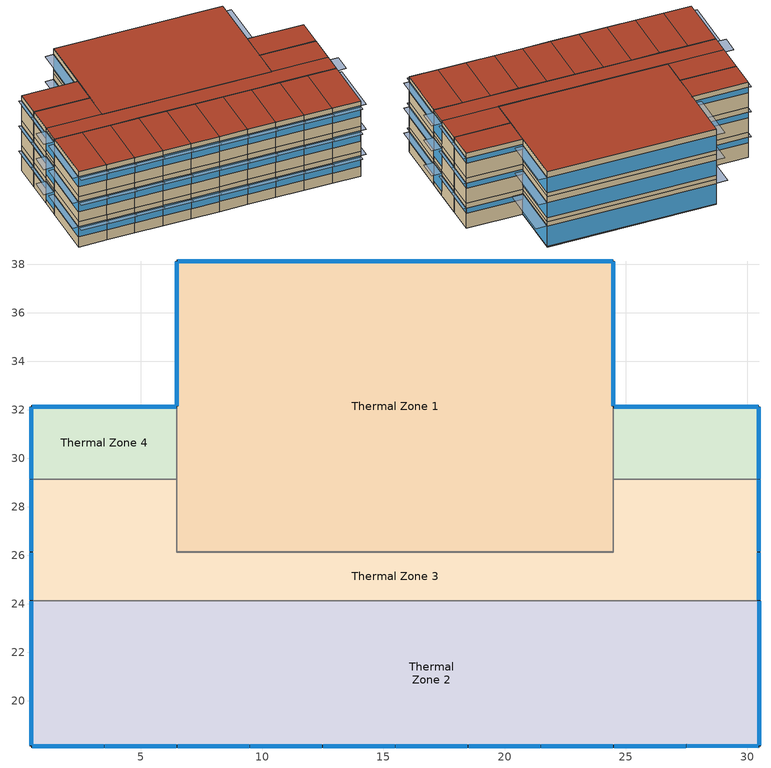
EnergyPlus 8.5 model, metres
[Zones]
Thermal Zone 1
 floor ground (ExtSlabCarpet 4in ClimateZone 1-8): 6.49,38.13 24.49,38.13 24.49,26.13 6.49,26.13 z0
 wall outside (ASHRAE 189.1-2009 ExtWall Mass ClimateZone 1): 24.49,32.13 24.49,38.13 6.49,38.13 6.49,32.13 z3:6; 24.49,32.13 24.49,38.13 6.49,38.13 6.49,32.13 z6:9; 24.49,32.13 24.49,38.13 6.49,38.13 6.49,32.13 z0:3
 wall to Thermal Zone 4 (Interior Wall): 24.49,29.13 24.49,32.13 / 6.49,32.13 6.49,29.13 z3:6; 24.49,29.13 24.49,32.13 / 6.49,32.13 6.49,29.13 z6:9; 24.49,29.13 24.49,32.13 / 6.49,32.13 6.49,29.13 z0:3
 wall to Thermal Zone 3 (Interior Wall): 6.49,29.13 6.49,26.13 24.49,26.13 24.49,29.13 z3:6; 6.49,29.13 6.49,26.13 24.49,26.13 24.49,29.13 z6:9; 6.49,29.13 6.49,26.13 24.49,26.13 24.49,29.13 z0:3
 window (ASHRAE 189.1-2009 ExtWindow ClimateZone 1): 24.49,32.16 24.49,38.11 / 6.49,38.11 6.49,32.16 z3.5:5.32; 24.47,38.13 6.52,38.13 z3.5:5.31; 24.49,32.16 24.49,38.11 / 6.49,38.11 6.49,32.16 z6.5:8.32; 24.47,38.13 6.52,38.13 z6.5:8.31; 24.49,32.16 24.49,38.11 / 6.49,38.11 6.49,32.16 z0.1:2.52; 24.47,38.13 6.52,38.13 z0.1:2.51
 roof outside (ASHRAE 189.1-2009 ExtRoof IEAD ClimateZone 1): 24.49,38.13 6.49,38.13 6.49,26.13 24.49,26.13 z9
Thermal Zone 2
 floor ground (ExtSlabCarpet 4in ClimateZone 1-8): 27.49,24.13 30.49,24.13 30.49,18.13 27.49,18.13 z0; 0.49,24.13 3.49,24.13 3.49,18.13 0.49,18.13 z0; 24.49,24.13 27.49,24.13 27.49,18.13 24.49,18.13 z0; 21.49,24.13 24.49,24.13 24.49,18.13 21.49,18.13 z0; 18.49,24.13 21.49,24.13 21.49,18.13 18.49,18.13 z0; 15.49,24.13 18.49,24.13 18.49,18.13 15.49,18.13 z0; 12.49,24.13 15.49,24.13 15.49,18.13 12.49,18.13 z0; 9.49,24.13 12.49,24.13 12.49,18.13 9.49,18.13 z0; 6.49,24.13 9.49,24.13 9.49,18.13 6.49,18.13 z0; 3.49,24.13 6.49,24.13 6.49,18.13 3.49,18.13 z0
 wall outside (ASHRAE 189.1-2009 ExtWall Mass ClimateZone 1): 0.49,24.13 0.49,18.13 3.49,18.13 6.49,18.13 9.49,18.13 12.49,18.13 15.49,18.13 18.49,18.13 21.49,18.13 24.49,18.13 27.49,18.13 30.49,18.13 30.49,24.13 z0:3; 0.49,24.13 0.49,18.13 3.49,18.13 6.49,18.13 9.49,18.13 12.49,18.13 15.49,18.13 18.49,18.13 21.49,18.13 24.49,18.13 27.49,18.13 30.49,18.13 30.49,24.13 z3:6; 0.49,24.13 0.49,18.13 3.49,18.13 6.49,18.13 9.49,18.13 12.49,18.13 15.49,18.13 18.49,18.13 21.49,18.13 24.49,18.13 27.49,18.13 30.49,18.13 30.49,24.13 z6:9
 wall to Thermal Zone 3 (Interior Wall): 30.49,24.13 27.49,24.13 24.49,24.13 21.49,24.13 18.49,24.13 15.49,24.13 12.49,24.13 9.49,24.13 6.49,24.13 3.49,24.13 0.49,24.13 z0:3; 30.49,24.13 27.49,24.13 24.49,24.13 21.49,24.13 18.49,24.13 15.49,24.13 12.49,24.13 9.49,24.13 6.49,24.13 3.49,24.13 0.49,24.13 z3:6; 30.49,24.13 27.49,24.13 24.49,24.13 21.49,24.13 18.49,24.13 15.49,24.13 12.49,24.13 9.49,24.13 6.49,24.13 3.49,24.13 0.49,24.13 z6:9
 window (ASHRAE 189.1-2009 ExtWindow ClimateZone 1): 0.52,18.13 3.47,18.13 / 27.52,18.13 30.47,18.13 / 24.52,18.13 27.47,18.13 / 21.52,18.13 24.47,18.13 / 18.52,18.13 21.47,18.13 / 15.52,18.13 18.47,18.13 / 12.52,18.13 15.47,18.13 / 9.52,18.13 12.47,18.13 / 6.52,18.13 9.47,18.13 / 3.52,18.13 6.47,18.13 z1.2:2.42; 0.49,24.11 0.49,18.16 / 30.49,18.16 30.49,24.11 z1.2:2.41; 27.52,18.13 30.47,18.13 / 24.52,18.13 27.47,18.13 / 21.52,18.13 24.47,18.13 / 18.52,18.13 21.47,18.13 / 15.52,18.13 18.47,18.13 / 12.52,18.13 15.47,18.13 / 9.52,18.13 12.47,18.13 / 6.52,18.13 9.47,18.13 / 3.52,18.13 6.47,18.13 / 0.52,18.13 3.47,18.13 z4.2:5.42; 30.49,18.16 30.49,24.11 / 0.49,24.11 0.49,18.16 z4.2:5.41; 27.52,18.13 30.47,18.13 / 24.52,18.13 27.47,18.13 / 21.52,18.13 24.47,18.13 / 18.52,18.13 21.47,18.13 / 15.52,18.13 18.47,18.13 / 12.52,18.13 15.47,18.13 / 9.52,18.13 12.47,18.13 / 6.52,18.13 9.47,18.13 / 3.52,18.13 6.47,18.13 / 0.52,18.13 3.47,18.13 z7.2:8.42; 30.49,18.16 30.49,24.11 / 0.49,24.11 0.49,18.16 z7.2:8.41
 roof outside (ASHRAE 189.1-2009 ExtRoof IEAD ClimateZone 1): 30.49,24.13 27.49,24.13 27.49,18.13 30.49,18.13 z9; 27.49,24.13 24.49,24.13 24.49,18.13 27.49,18.13 z9; 24.49,24.13 21.49,24.13 21.49,18.13 24.49,18.13 z9; 21.49,24.13 18.49,24.13 18.49,18.13 21.49,18.13 z9; 18.49,24.13 15.49,24.13 15.49,18.13 18.49,18.13 z9; 15.49,24.13 12.49,24.13 12.49,18.13 15.49,18.13 z9; 12.49,24.13 9.49,24.13 9.49,18.13 12.49,18.13 z9; 9.49,24.13 6.49,24.13 6.49,18.13 9.49,18.13 z9; 6.49,24.13 3.49,24.13 3.49,18.13 6.49,18.13 z9; 3.49,24.13 0.49,24.13 0.49,18.13 3.49,18.13 z9
Thermal Zone 3
 floor ground (ExtSlabCarpet 4in ClimateZone 1-8): 24.49,29.13 30.49,29.13 30.49,26.13 24.49,26.13 z0; 0.49,26.13 30.49,26.13 30.49,24.13 0.49,24.13 z0; 0.49,29.13 6.49,29.13 6.49,26.13 0.49,26.13 z0
 wall outside (ASHRAE 189.1-2009 ExtWall Mass ClimateZone 1): 30.49,24.13 30.49,26.13 30.49,29.13 / 0.49,29.13 0.49,26.13 0.49,24.13 z3:6; 30.49,24.13 30.49,26.13 30.49,29.13 / 0.49,29.13 0.49,26.13 0.49,24.13 z0:3; 30.49,24.13 30.49,26.13 30.49,29.13 / 0.49,29.13 0.49,26.13 0.49,24.13 z6:9
 wall to Thermal Zone 4 (Interior Wall): 30.49,29.13 24.49,29.13 / 6.49,29.13 0.49,29.13 z3:6; 30.49,29.13 24.49,29.13 / 6.49,29.13 0.49,29.13 z6:9; 30.49,29.13 24.49,29.13 / 6.49,29.13 0.49,29.13 z0:3
 window (ASHRAE 189.1-2009 ExtWindow ClimateZone 1): 30.49,24.16 30.49,26.11 / 0.49,26.11 0.49,24.16 z3.5:5.65; 30.49,26.16 30.49,29.11 / 0.49,29.11 0.49,26.16 z4.8:5.41; 0.49,26.11 0.49,24.16 / 30.49,24.16 30.49,26.11 z0.5:2.65; 30.49,24.16 30.49,26.11 / 0.49,26.11 0.49,24.16 z6.5:8.65; 30.49,26.16 30.49,29.11 / 0.49,29.11 0.49,26.16 z7.8:8.41; 30.49,26.16 30.49,29.11 / 0.49,29.11 0.49,26.16 z1.8:2.41
 roof outside (ASHRAE 189.1-2009 ExtRoof IEAD ClimateZone 1): 30.49,26.13 0.49,26.13 0.49,24.13 30.49,24.13 z9; 30.49,29.13 24.49,29.13 24.49,26.13 30.49,26.13 z9; 6.49,29.13 0.49,29.13 0.49,26.13 6.49,26.13 z9
Thermal Zone 4
 floor ground (ExtSlabCarpet 4in ClimateZone 1-8): 0.49,32.13 6.49,32.13 6.49,29.13 0.49,29.13 z0; 24.49,32.13 30.49,32.13 30.49,29.13 24.49,29.13 z0
 wall outside (ASHRAE 189.1-2009 ExtWall Mass ClimateZone 1): 6.49,32.13 0.49,32.13 0.49,29.13 / 30.49,29.13 30.49,32.13 24.49,32.13 z0:3; 30.49,29.13 30.49,32.13 24.49,32.13 / 6.49,32.13 0.49,32.13 0.49,29.13 z3:6; 30.49,29.13 30.49,32.13 24.49,32.13 / 6.49,32.13 0.49,32.13 0.49,29.13 z6:9
 window (ASHRAE 189.1-2009 ExtWindow ClimateZone 1): 6.47,32.13 0.52,32.13 / 0.49,32.11 0.49,29.16 / 30.47,32.13 24.52,32.13 / 30.49,29.16 30.49,32.11 z1.8:2.41; 30.47,32.13 24.52,32.13 / 30.49,29.16 30.49,32.11 / 6.47,32.13 0.52,32.13 / 0.49,32.11 0.49,29.16 z4.8:5.41; 30.47,32.13 24.52,32.13 / 30.49,29.16 30.49,32.11 / 6.47,32.13 0.52,32.13 / 0.49,32.11 0.49,29.16 z7.8:8.41
 roof outside (ASHRAE 189.1-2009 ExtRoof IEAD ClimateZone 1): 30.49,32.13 24.49,32.13 24.49,29.13 30.49,29.13 z9; 6.49,32.13 0.49,32.13 0.49,29.13 6.49,29.13 z9
shading: 25.4,38.11 24.49,38.11 24.49,32.16 25.4,32.16 z5.32; 6.49,38.11 5.58,38.11 5.58,32.16 6.49,32.16 z5.32; 6.49,38.11 5.58,38.11 5.58,32.16 6.49,32.16 z8.32; 6.49,38.11 5.28,38.11 5.28,32.16 6.49,32.16 z2.52; 25.7,38.11 24.49,38.11 24.49,32.16 25.7,32.16 z2.52; 25.4,38.11 24.49,38.11 24.49,32.16 25.4,32.16 z8.32; 31.1,24.11 30.49,24.11 30.49,18.16 31.1,18.16 z8.41; 30.47,18.13 27.52,18.13 27.52,17.52 30.47,17.52 z8.42; 27.47,18.13 24.52,18.13 24.52,17.52 27.47,17.52 z8.42; 24.47,18.13 21.52,18.13 21.52,17.52 24.47,17.52 z8.42; 21.47,18.13 18.52,18.13 18.52,17.52 21.47,17.52 z8.42; 9.47,18.13 6.52,18.13 6.52,17.52 9.47,17.52 z8.42; 12.47,18.13 9.52,18.13 9.52,17.52 12.47,17.52 z8.42; 15.47,18.13 12.52,18.13 12.52,17.52 15.47,17.52 z8.42; 6.47,18.13 3.52,18.13 3.52,17.52 6.47,17.52 z8.42; 18.47,18.13 15.52,18.13 15.52,17.52 18.47,17.52 z8.42; 3.47,18.13 0.52,18.13 0.52,17.52 3.47,17.52 z8.42; 0.49,24.11 -0.11,24.11 -0.11,18.16 0.49,18.16 z8.41; 18.47,18.13 15.52,18.13 15.52,17.52 18.47,17.52 z5.42; 30.47,18.13 27.52,18.13 27.52,17.52 30.47,17.52 z5.42; 21.47,18.13 18.52,18.13 18.52,17.52 21.47,17.52 z5.42; 24.47,18.13 21.52,18.13 21.52,17.52 24.47,17.52 z5.42; 6.47,18.13 3.52,18.13 3.52,17.52 6.47,17.52 z5.42; 9.47,18.13 6.52,18.13 6.52,17.52 9.47,17.52 z5.42; 15.47,18.13 12.52,18.13 12.52,17.52 15.47,17.52 z5.42; 31.1,24.11 30.49,24.11 30.49,18.16 31.1,18.16 z5.41; 0.49,24.11 -0.11,24.11 -0.11,18.16 0.49,18.16 z5.41; 12.47,18.13 9.52,18.13 9.52,17.52 12.47,17.52 z5.42; 3.47,18.13 0.52,18.13 0.52,17.52 3.47,17.52 z5.42; 27.47,18.13 24.52,18.13 24.52,17.52 27.47,17.52 z5.42; 27.47,18.13 24.52,18.13 24.52,17.52 27.47,17.52 z2.42; 6.47,18.13 3.52,18.13 3.52,17.52 6.47,17.52 z2.42; 12.47,18.13 9.52,18.13 9.52,17.52 12.47,17.52 z2.42; 15.47,18.13 12.52,18.13 12.52,17.52 15.47,17.52 z2.42; 9.47,18.13 6.52,18.13 6.52,17.52 9.47,17.52 z2.42; 24.47,18.13 21.52,18.13 21.52,17.52 24.47,17.52 z2.42; 30.47,18.13 27.52,18.13 27.52,17.52 30.47,17.52 z2.42; 3.47,18.13 0.52,18.13 0.52,17.52 3.47,17.52 z2.42; 31.1,24.11 30.49,24.11 30.49,18.16 31.1,18.16 z2.41; 0.49,24.11 -0.11,24.11 -0.11,18.16 0.49,18.16 z2.41; 21.47,18.13 18.52,18.13 18.52,17.52 21.47,17.52 z2.42; 18.47,18.13 15.52,18.13 15.52,17.52 18.47,17.52 z2.42; 0.49,26.11 -0.59,26.11 -0.59,24.16 0.49,24.16 z8.65; 0.49,26.11 -0.59,26.11 -0.59,24.16 0.49,24.16 z5.65; 31.57,26.11 30.49,26.11 30.49,24.16 31.57,24.16 z5.65; 31.57,26.11 30.49,26.11 30.49,24.16 31.57,24.16 z8.65; 0.49,26.11 -0.59,26.11 -0.59,24.16 0.49,24.16 z2.65; 31.57,26.11 30.49,26.11 30.49,24.16 31.57,24.16 z2.65; 30.8,29.11 30.49,29.11 30.49,26.16 30.8,26.16 z8.41; 30.8,29.11 30.49,29.11 30.49,26.16 30.8,26.16 z5.41; 30.8,29.11 30.49,29.11 30.49,26.16 30.8,26.16 z2.41; 0.49,29.11 0.19,29.11 0.19,26.16 0.49,26.16 z2.41; 0.49,29.11 0.19,29.11 0.19,26.16 0.49,26.16 z5.41; 0.49,29.11 0.19,29.11 0.19,26.16 0.49,26.16 z8.41; 30.8,32.11 30.49,32.11 30.49,29.16 30.8,29.16 z8.41; 30.8,32.11 30.49,32.11 30.49,29.16 30.8,29.16 z2.41; 30.8,32.11 30.49,32.11 30.49,29.16 30.8,29.16 z5.41; 0.49,32.11 0.19,32.11 0.19,29.16 0.49,29.16 z5.41; 0.49,32.11 0.19,32.11 0.19,29.16 0.49,29.16 z8.41; 0.49,32.11 0.19,32.11 0.19,29.16 0.49,29.16 z2.41
[Building]
Building 1
[Site:Location]
Site 1: Latitude {deg}=0; Longitude {deg}=0; Time Zone {hr}=0; Elevation {m}=0
[Material] Thermal Absorptance=0.9
Name | Roughness | Thickness {m} | Conductivity {W/m-K} | Density {kg/m3} | Specific Heat {J/kg-K} | Solar Absorptance | Visible Absorptance
1/2IN Gypsum | Smooth | 0.0127 | 0.16 | 784.9 | 830 | 0.4 | 0.4
1IN Stucco | Smooth | 0.0253 | 0.6918 | 1858 | 837 | 0.92 | 0.92
8IN Concrete HW | MediumRough | 0.2033 | 1.7296 | 2243 | 837 | 0.65 | 0.65
F16 Acoustic tile | MediumSmooth | 0.0191 | 0.06 | 368 | 590 | 0.3 | 0.3
G01a 19mm gypsum board | MediumSmooth | 0.019 | 0.16 | 800 | 1090 | 0.4 | 0.4
M11 100mm lightweight concrete | MediumRough | 0.1016 | 0.53 | 1280 | 840 | 0.5 | 0.5
MAT-CC05 4 HW CONCRETE | Rough | 0.1016 | 1.311 | 2240 | 836.8 | 0.85 | 0.85
Metal Decking | MediumSmooth | 0.0015 | 45.006 | 7680 | 418.4 | 0.6 | 0.6
Roof Insulation [18] | MediumRough | 0.1693 | 0.049 | 265 | 836.8 | 0.7 | 0.7
Roof Membrane | VeryRough | 0.0095 | 0.16 | 1121.29 | 1460 | 0.7 | 0.7
Wall Insulation [31] | MediumRough | 0.0337 | 0.0432 | 91 | 837 | 0.5 | 0.5
[Material:AirGap]
Name | Thermal Resistance {m2-K/W}
F04 Wall air space resistance | 0.15
F05 Ceiling air space resistance | 0.18
[Material:NoMass]
CP02 CARPET PAD: Roughness=Smooth; Thermal Resistance {m2-K/W}=0.1; Thermal Absorptance=0.9; Solar Absorptance=0.8; Visible Absorptance=0.8
[WindowMaterial:Glazing]
Theoretical Glass [167]: Optical Data Type=SpectralAverage; Thickness {m}=0.003; Solar Transmittance at Normal Incidence=0.2374; Front Side Solar Reflectance at Normal Incidence=0.7126; Back Side Solar Reflectance at Normal Incidence=0; Visible Transmittance at Normal Incidence=0.2512; Front Side Visible Reflectance at Normal Incidence=0.6988; Back Side Visible Reflectance at Normal Incidence=0; Infrared Transmittance at Normal Incidence=0; Front Side Infrared Hemispherical Emissivity=0.985; Back Side Infrared Hemispherical Emissivity=0.985; Conductivity {W/m-K}=2.1073; Dirt Correction Factor for Solar and Visible Transmittance=1; Solar Diffusing=No
[Construction]
ASHRAE 189.1-2009 ExtRoof IEAD ClimateZone 1: Roof Membrane, Roof Insulation [18], Metal Decking
ASHRAE 189.1-2009 ExtWall Mass ClimateZone 1: 1IN Stucco, 8IN Concrete HW, Wall Insulation [31], 1/2IN Gypsum
ASHRAE 189.1-2009 ExtWindow ClimateZone 1: Theoretical Glass [167]
ExtSlabCarpet 4in ClimateZone 1-8: MAT-CC05 4 HW CONCRETE, CP02 CARPET PAD
Interior Ceiling: M11 100mm lightweight concrete, F05 Ceiling air space resistance, F16 Acoustic tile
Interior Floor: F16 Acoustic tile, F05 Ceiling air space resistance, M11 100mm lightweight concrete
Interior Wall: G01a 19mm gypsum board, F04 Wall air space resistance, G01a 19mm gypsum board
[Zone] Part of Total Floor Area=Yes
Thermal Zone 1; Thermal Zone 2; Thermal Zone 3; Thermal Zone 4
[InternalMass]
Name | Construction | Zone | Surface Area {m2}
Merged Surface 159 - Surface 57 | Interior Floor | Thermal Zone 1 | 216
Merged Surface 168 - Surface 270 | Interior Ceiling | Thermal Zone 1 | 216
Merged Surface 108 - Surface 92; Merged Surface 114 - Surface 149; Merged Surface 151 - Surface 155; Merged Surface 157 - Surface 171; Merged Surface 173 - Surface 177; Merged Surface 179 - Surface 183; Merged Surface 185 - Surface 189; Merged Surface 191 - Surface 195; Merged Surface 197 - Surface 201; Merged Surface 203 - Surface 219; Merged Surface 225 - Surface 260; Merged Surface 262 - Surface 266; Merged Surface 268 - Surface 282; Merged Surface 284 - Surface 288; Merged Surface 290 - Surface 294; Merged Surface 296 - Surface 300; Merged Surface 3 - Surface 38; Merged Surface 302 - Surface 306; Merged Surface 308 - Surface 312; Merged Surface 314 - Surface 330; Merged Surface 40 - Surface 44; Merged Surface 46 - Surface 60; Merged Surface 62 - Surface 66; Merged Surface 68 - Surface 72; Merged Surface 74 - Surface 78; Merged Surface 80 - Surface 84; Merged Surface 86 - Surface 90 | Interior Wall | Thermal Zone 2 | 18
Merged Surface 111 - Surface 217; Merged Surface 117 - Surface 223; Merged Surface 152 - Surface 258; Merged Surface 158 - Surface 264; Merged Surface 174 - Surface 280; Merged Surface 180 - Surface 286; Merged Surface 186 - Surface 292; Merged Surface 192 - Surface 298; Merged Surface 198 - Surface 304; Merged Surface 204 - Surface 310; Merged Surface 222 - Surface 328 | Interior Ceiling | Thermal Zone 2 | 18
Merged Surface 112 - Surface 6; Merged Surface 147 - Surface 41; Merged Surface 153 - Surface 47; Merged Surface 169 - Surface 63; Merged Surface 175 - Surface 69; Merged Surface 181 - Surface 75; Merged Surface 187 - Surface 81; Merged Surface 193 - Surface 87; Merged Surface 199 - Surface 93 | Interior Floor | Thermal Zone 2 | 18
Merged Surface 118 - Surface 23 | Interior Floor | Thermal Zone 3 | 60
Merged Surface 131 - Surface 208; Merged Surface 133 - Surface 136; Merged Surface 20 - Surface 97; Merged Surface 22 - Surface 25; Merged Surface 242 - Surface 319; Merged Surface 244 - Surface 247 | Interior Wall | Thermal Zone 3 | 18
Merged Surface 134 - Surface 229 | Interior Ceiling | Thermal Zone 3 | 60
Merged Surface 135 - Surface 29; Merged Surface 205 - Surface 99 | Interior Floor | Thermal Zone 3 | 18
Merged Surface 140 - Surface 246; Merged Surface 210 - Surface 316 | Interior Ceiling | Thermal Zone 3 | 18
Merged Surface 105 - Surface 211; Merged Surface 146 - Surface 252; Merged Surface 216 - Surface 322 | Interior Ceiling | Thermal Zone 4 | 18
Merged Surface 141 - Surface 35 | Interior Floor | Thermal Zone 4 | 18
[ZoneControl:Thermostat] Control Object Type 1=ThermostatSetpoint:DualSetpoint
Name | Zone or ZoneList | Control Type Schedule | Control Name 1
Thermal Zone 1 Thermostat | Thermal Zone 1 | Thermal Zone 1 Thermostat Schedule | Thermal Zone 1 Thermostat
Thermal Zone 2 Thermostat | Thermal Zone 2 | Thermal Zone 2 Thermostat Schedule | Thermal Zone 2 Thermostat 1
Thermal Zone 3 Thermostat | Thermal Zone 3 | Thermal Zone 3 Thermostat Schedule | Thermal Zone 3 Thermostat
Thermal Zone 4 Thermostat | Thermal Zone 4 | Thermal Zone 4 Thermostat Schedule | Thermal Zone 4 Thermostat
[ThermostatSetpoint:DualSetpoint] Heating Setpoint Temperature Schedule=Medium Office HtgSetp; Cooling Setpoint Temperature Schedule=Medium Office ClgSetp
Thermal Zone 1 Thermostat; Thermal Zone 2 Thermostat 1; Thermal Zone 3 Thermostat; Thermal Zone 4 Thermostat
[ZoneVentilation:DesignFlowRate]
Name | Zone or ZoneList | Schedule | Design Flow Rate Calculation Method | Flow Rate per Person {m3/s-person} | Flow Rate per Zone Floor Area {m3/s-m2}
Thermal Zone 1 Ventilation per Person | Thermal Zone 1 | Office Work Occ | Flow/Person | 0.00943895
Thermal Zone 2 Ventilation per Person | Thermal Zone 2 | Office Work Occ | Flow/Person | 0.00943895
Thermal Zone 3 Ventilation per Floor Area | Thermal Zone 3 | Always_On | Flow/Area |  | 0.000254
Thermal Zone 4 Ventilation per Floor Area | Thermal Zone 4 | Always_On | Flow/Area |  | 0.0048768
[People] Zone or ZoneList=Thermal Zone 3; Number of People Schedule=Office Work Occ; Number of People Calculation Method=People; Number of People=0.645835; Fraction Radiant=0.3; Activity Level Schedule=Office Activity
189.1-2009 - Office - Corridor - CZ1-3 People 1; 189.1-2009 - Office - Corridor - CZ1-3 People 2; 189.1-2009 - Office - Corridor - CZ1-3 People 3
[Lights] Zone or ZoneList=Thermal Zone 3; Schedule=Office Bldg Light; Design Level Calculation Method=LightingLevel
Name | Lighting Level {W}
189.1-2009 - Office - Corridor - CZ1-3 Lights 1; 189.1-2009 - Office - Corridor - CZ1-3 Lights 2; 189.1-2009 - Office - Corridor - CZ1-3 Lights 3 | 290.626
189.1-2009 - Office - Stair - CZ1-3 Lights 1; 189.1-2009 - Office - Stair - CZ1-3 Lights 2; 189.1-2009 - Office - Stair - CZ1-3 Lights 3; 189.1-2009 - Office - Stair - CZ1-3 Lights 4; 189.1-2009 - Office - Stair - CZ1-3 Lights 5; 189.1-2009 - Office - Stair - CZ1-3 Lights 6 | 104.625
[ElectricEquipment] Zone or ZoneList=Thermal Zone 3; Schedule=Office Bldg Equip; Design Level Calculation Method=EquipmentLevel; Design Level {W}=103.334
189.1-2009 - Office - Corridor - CZ1-3 Electric Equipment 1; 189.1-2009 - Office - Corridor - CZ1-3 Electric Equipment 2; 189.1-2009 - Office - Corridor - CZ1-3 Electric Equipment 3
[ZoneInfiltration:DesignFlowRate] Zone or ZoneList=Thermal Zone 3; Schedule=Office Infil Quarter On; Design Flow Rate Calculation Method=Flow/Zone
Name | Design Flow Rate {m3/s}
189.1-2009 - Office - Corridor - CZ1-3 Infiltration 1; 189.1-2009 - Office - Corridor - CZ1-3 Infiltration 2 | 0.00362712
189.1-2009 - Office - Corridor - CZ1-3 Infiltration 3 | 0.0217627
189.1-2009 - Office - Stair - CZ1-3 Infiltration 1; 189.1-2009 - Office - Stair - CZ1-3 Infiltration 2; 189.1-2009 - Office - Stair - CZ1-3 Infiltration 3; 189.1-2009 - Office - Stair - CZ1-3 Infiltration 4 | 0.00272034
189.1-2009 - Office - Stair - CZ1-3 Infiltration 5; 189.1-2009 - Office - Stair - CZ1-3 Infiltration 6 | 0.00816102
[Schedule:Compact]
Thermal Zone 1 Thermostat Schedule; Thermal Zone 2 Thermostat Schedule; Thermal Zone 3 Thermostat Schedule; Thermal Zone 4 Thermostat Schedule: Through: 12/31, For: AllDays, Until: 24:00, 4
[Schedule:Day:Interval]
Medium Office HtgSetp Default Schedule: No, 06:00, 15.6, 22:00, 21, 24:00, 15.6
Medium Office HtgSetp Rule 2 Day Schedule: No, 06:00, 15.6, 18:00, 21, 24:00, 15.6
Medium Office HtgSetp Rule 1 Day Schedule; Medium Office HtgSetp Summer Design Day: No, 24:00, 15.6
Medium Office HtgSetp Winter Design Day: No, 24:00, 21
Medium Office ClgSetp Default Schedule; Medium Office ClgSetp Summer Design Day: No, 06:00, 26.7, 22:00, 24, 24:00, 26.7
Medium Office ClgSetp Rule 2 Day Schedule: No, 06:00, 26.7, 18:00, 24, 24:00, 26.7
Medium Office ClgSetp Rule 1 Day Schedule; Medium Office ClgSetp Winter Design Day: No, 24:00, 26.7
Office Bldg Light Default Schedule: No, 05:00, 0.05, 07:00, 0.1, 08:00, 0.3, 17:00, 0.9, 18:00, 0.7, 20:00, 0.5, 22:00, 0.3, 23:00, 0.1, 24:00, 0.05
Office Bldg Light Rule 2 Day Schedule: No, 06:00, 0.05, 08:00, 0.1, 14:00, 0.5, 17:00, 0.15, 24:00, 0.05
Office Bldg Light Rule 1 Day Schedule: No, 24:00, 0.05
Office Bldg Light Summer Design Day; Office Bldg Equip Summer Design Day; Office Infil Quarter On Rule 1 Day Schedule: No, 24:00, 1
Office Bldg Light Winter Design Day; Office Bldg Equip Winter Design Day; Office Bldg Occ Rule 1 Day Schedule; Office Bldg Occ Winter Design Day: No, 24:00, 0
Office Activity Default Schedule; Office Activity Summer Design Day; Office Activity Winter Design Day: No, 24:00, 132
Office Bldg Equip Default Schedule: No, 08:00, 0.4, 12:00, 0.9, 13:00, 0.8, 17:00, 0.9, 18:00, 0.8, 20:00, 0.6, 22:00, 0.5, 24:00, 0.4
Office Bldg Equip Rule 1 Day Schedule: No, 24:00, 0.3
Office Bldg Equip Rule 2 Day Schedule: No, 06:00, 0.3, 08:00, 0.4, 14:00, 0.5, 17:00, 0.35, 24:00, 0.3
Office Bldg Occ Default Schedule: No, 06:00, 0, 07:00, 0.1, 08:00, 0.2, 12:00, 0.85, 13:00, 0.5, 17:00, 0.85, 18:00, 0.7, 20:00, 0.4, 22:00, 0.1, 24:00, 0.05
Office Bldg Occ Rule 2 Day Schedule: No, 06:00, 0, 08:00, 0.1, 14:00, 0.4, 17:00, 0.1, 24:00, 0
Office Bldg Occ Summer Design Day: No, 06:00, 0, 22:00, 1, 24:00, 0.05
Office Infil Quarter On Default Schedule; Office Infil Quarter On Summer Design Day: No, 06:00, 1, 22:00, 0.25, 24:00, 1
Office Infil Quarter On Rule 2 Day Schedule; Office Infil Quarter On Winter Design Day: No, 06:00, 1, 18:00, 0.25, 24:00, 1
[Schedule:Week:Daily]
Schedule:Week:Daily {0a03b352-5065-4ce6-ab13-a50aae83a0ac}: Medium Office HtgSetp Default Schedule, Medium Office HtgSetp Default Schedule, Medium Office HtgSetp Default Schedule, Medium Office HtgSetp Default Schedule, Medium Office HtgSetp Default Schedule, Medium Office HtgSetp Default Schedule, Medium Office HtgSetp Rule 2 Day Schedule, Medium Office HtgSetp Default Schedule, Medium Office HtgSetp Summer Design Day, Medium Office HtgSetp Winter Design Day, Medium Office HtgSetp Default Schedule, Medium Office HtgSetp Default Schedule
Schedule:Week:Daily {d8271b2f-f9ee-44a1-b965-f5e43a2b506d}: Medium Office HtgSetp Rule 1 Day Schedule, Medium Office HtgSetp Default Schedule, Medium Office HtgSetp Default Schedule, Medium Office HtgSetp Default Schedule, Medium Office HtgSetp Default Schedule, Medium Office HtgSetp Default Schedule, Medium Office HtgSetp Rule 2 Day Schedule, Medium Office HtgSetp Default Schedule, Medium Office HtgSetp Summer Design Day, Medium Office HtgSetp Winter Design Day, Medium Office HtgSetp Default Schedule, Medium Office HtgSetp Default Schedule
Schedule:Week:Daily {88a6a8b0-ae68-4407-9e7d-b6902daab3c2}: Medium Office ClgSetp Default Schedule, Medium Office ClgSetp Default Schedule, Medium Office ClgSetp Default Schedule, Medium Office ClgSetp Default Schedule, Medium Office ClgSetp Default Schedule, Medium Office ClgSetp Default Schedule, Medium Office ClgSetp Rule 2 Day Schedule, Medium Office ClgSetp Default Schedule, Medium Office ClgSetp Summer Design Day, Medium Office ClgSetp Winter Design Day, Medium Office ClgSetp Default Schedule, Medium Office ClgSetp Default Schedule
Schedule:Week:Daily {587e0d01-f9cc-4f71-bbb2-46b0ee68f2de}: Medium Office ClgSetp Rule 1 Day Schedule, Medium Office ClgSetp Default Schedule, Medium Office ClgSetp Default Schedule, Medium Office ClgSetp Default Schedule, Medium Office ClgSetp Default Schedule, Medium Office ClgSetp Default Schedule, Medium Office ClgSetp Rule 2 Day Schedule, Medium Office ClgSetp Default Schedule, Medium Office ClgSetp Summer Design Day, Medium Office ClgSetp Winter Design Day, Medium Office ClgSetp Default Schedule, Medium Office ClgSetp Default Schedule
Schedule:Week:Daily {06c7d07b-a8fd-470c-8b4a-fa87978c25b2}: Office Bldg Light Default Schedule, Office Bldg Light Default Schedule, Office Bldg Light Default Schedule, Office Bldg Light Default Schedule, Office Bldg Light Default Schedule, Office Bldg Light Default Schedule, Office Bldg Light Rule 2 Day Schedule, Office Bldg Light Default Schedule, Office Bldg Light Summer Design Day, Office Bldg Light Winter Design Day, Office Bldg Light Default Schedule, Office Bldg Light Default Schedule
Schedule:Week:Daily {3d7a3709-6d5e-41f0-9977-96c5822c28d6}: Office Bldg Light Rule 1 Day Schedule, Office Bldg Light Default Schedule, Office Bldg Light Default Schedule, Office Bldg Light Default Schedule, Office Bldg Light Default Schedule, Office Bldg Light Default Schedule, Office Bldg Light Rule 2 Day Schedule, Office Bldg Light Default Schedule, Office Bldg Light Summer Design Day, Office Bldg Light Winter Design Day, Office Bldg Light Default Schedule, Office Bldg Light Default Schedule
Schedule:Week:Daily {c0b0734a-174f-4805-9c85-b68f64a66e2a}: Office Activity Default Schedule, Office Activity Default Schedule, Office Activity Default Schedule, Office Activity Default Schedule, Office Activity Default Schedule, Office Activity Default Schedule, Office Activity Default Schedule, Office Activity Default Schedule, Office Activity Summer Design Day, Office Activity Winter Design Day, Office Activity Default Schedule, Office Activity Default Schedule
Schedule:Week:Daily {53bf3f9a-5e63-4d95-b4a1-89f167a52433}: Office Bldg Equip Default Schedule, Office Bldg Equip Default Schedule, Office Bldg Equip Default Schedule, Office Bldg Equip Default Schedule, Office Bldg Equip Default Schedule, Office Bldg Equip Default Schedule, Office Bldg Equip Rule 2 Day Schedule, Office Bldg Equip Default Schedule, Office Bldg Equip Summer Design Day, Office Bldg Equip Winter Design Day, Office Bldg Equip Default Schedule, Office Bldg Equip Default Schedule
Schedule:Week:Daily {4f8c7e75-1002-46bb-aa5b-a085bfcd3494}: Office Bldg Equip Rule 1 Day Schedule, Office Bldg Equip Default Schedule, Office Bldg Equip Default Schedule, Office Bldg Equip Default Schedule, Office Bldg Equip Default Schedule, Office Bldg Equip Default Schedule, Office Bldg Equip Rule 2 Day Schedule, Office Bldg Equip Default Schedule, Office Bldg Equip Summer Design Day, Office Bldg Equip Winter Design Day, Office Bldg Equip Default Schedule, Office Bldg Equip Default Schedule
Schedule:Week:Daily {3f4b3032-66f3-43bc-b62f-fae80e0ad7c9}: Office Infil Quarter On Default Schedule, Office Infil Quarter On Default Schedule, Office Infil Quarter On Default Schedule, Office Infil Quarter On Default Schedule, Office Infil Quarter On Default Schedule, Office Infil Quarter On Default Schedule, Office Infil Quarter On Rule 2 Day Schedule, Office Infil Quarter On Default Schedule, Office Infil Quarter On Summer Design Day, Office Infil Quarter On Winter Design Day, Office Infil Quarter On Default Schedule, Office Infil Quarter On Default Schedule
Schedule:Week:Daily {fcb42c23-758c-4f32-b387-33bef9e767d9}: Office Infil Quarter On Rule 1 Day Schedule, Office Infil Quarter On Default Schedule, Office Infil Quarter On Default Schedule, Office Infil Quarter On Default Schedule, Office Infil Quarter On Default Schedule, Office Infil Quarter On Default Schedule, Office Infil Quarter On Rule 2 Day Schedule, Office Infil Quarter On Default Schedule, Office Infil Quarter On Summer Design Day, Office Infil Quarter On Winter Design Day, Office Infil Quarter On Default Schedule, Office Infil Quarter On Default Schedule
Schedule:Week:Daily {1f4647ff-cf3a-4575-b9e0-8d2688f18d8a}: Office Bldg Occ Default Schedule, Office Bldg Occ Default Schedule, Office Bldg Occ Default Schedule, Office Bldg Occ Default Schedule, Office Bldg Occ Default Schedule, Office Bldg Occ Default Schedule, Office Bldg Occ Rule 2 Day Schedule, Office Bldg Occ Default Schedule, Office Bldg Occ Summer Design Day, Office Bldg Occ Winter Design Day, Office Bldg Occ Default Schedule, Office Bldg Occ Default Schedule
Schedule:Week:Daily {046a926c-e39c-4dd5-997d-a798df15cbd8}: Office Bldg Occ Rule 1 Day Schedule, Office Bldg Occ Default Schedule, Office Bldg Occ Default Schedule, Office Bldg Occ Default Schedule, Office Bldg Occ Default Schedule, Office Bldg Occ Default Schedule, Office Bldg Occ Rule 2 Day Schedule, Office Bldg Occ Default Schedule, Office Bldg Occ Summer Design Day, Office Bldg Occ Winter Design Day, Office Bldg Occ Default Schedule, Office Bldg Occ Default Schedule
[Schedule:Year]
Medium Office HtgSetp: Schedule:Week:Daily {0a03b352-5065-4ce6-ab13-a50aae83a0ac}, 1, 1, 1, 3, Schedule:Week:Daily {d8271b2f-f9ee-44a1-b965-f5e43a2b506d}, 1, 4, 12, 31
Medium Office ClgSetp: Schedule:Week:Daily {88a6a8b0-ae68-4407-9e7d-b6902daab3c2}, 1, 1, 1, 3, Schedule:Week:Daily {587e0d01-f9cc-4f71-bbb2-46b0ee68f2de}, 1, 4, 12, 31
Office Bldg Light: Schedule:Week:Daily {06c7d07b-a8fd-470c-8b4a-fa87978c25b2}, 1, 1, 1, 3, Schedule:Week:Daily {3d7a3709-6d5e-41f0-9977-96c5822c28d6}, 1, 4, 12, 31
Office Activity: Schedule:Week:Daily {c0b0734a-174f-4805-9c85-b68f64a66e2a}, 1, 1, 12, 31
Office Bldg Equip: Schedule:Week:Daily {53bf3f9a-5e63-4d95-b4a1-89f167a52433}, 1, 1, 1, 3, Schedule:Week:Daily {4f8c7e75-1002-46bb-aa5b-a085bfcd3494}, 1, 4, 12, 31
Office Infil Quarter On: Schedule:Week:Daily {3f4b3032-66f3-43bc-b62f-fae80e0ad7c9}, 1, 1, 1, 3, Schedule:Week:Daily {fcb42c23-758c-4f32-b387-33bef9e767d9}, 1, 4, 12, 31
Office Work Occ: Schedule:Week:Daily {1f4647ff-cf3a-4575-b9e0-8d2688f18d8a}, 1, 1, 1, 3, Schedule:Week:Daily {046a926c-e39c-4dd5-997d-a798df15cbd8}, 1, 4, 12, 31
[Schedule:Constant]
Always_On: Hourly Value=1
